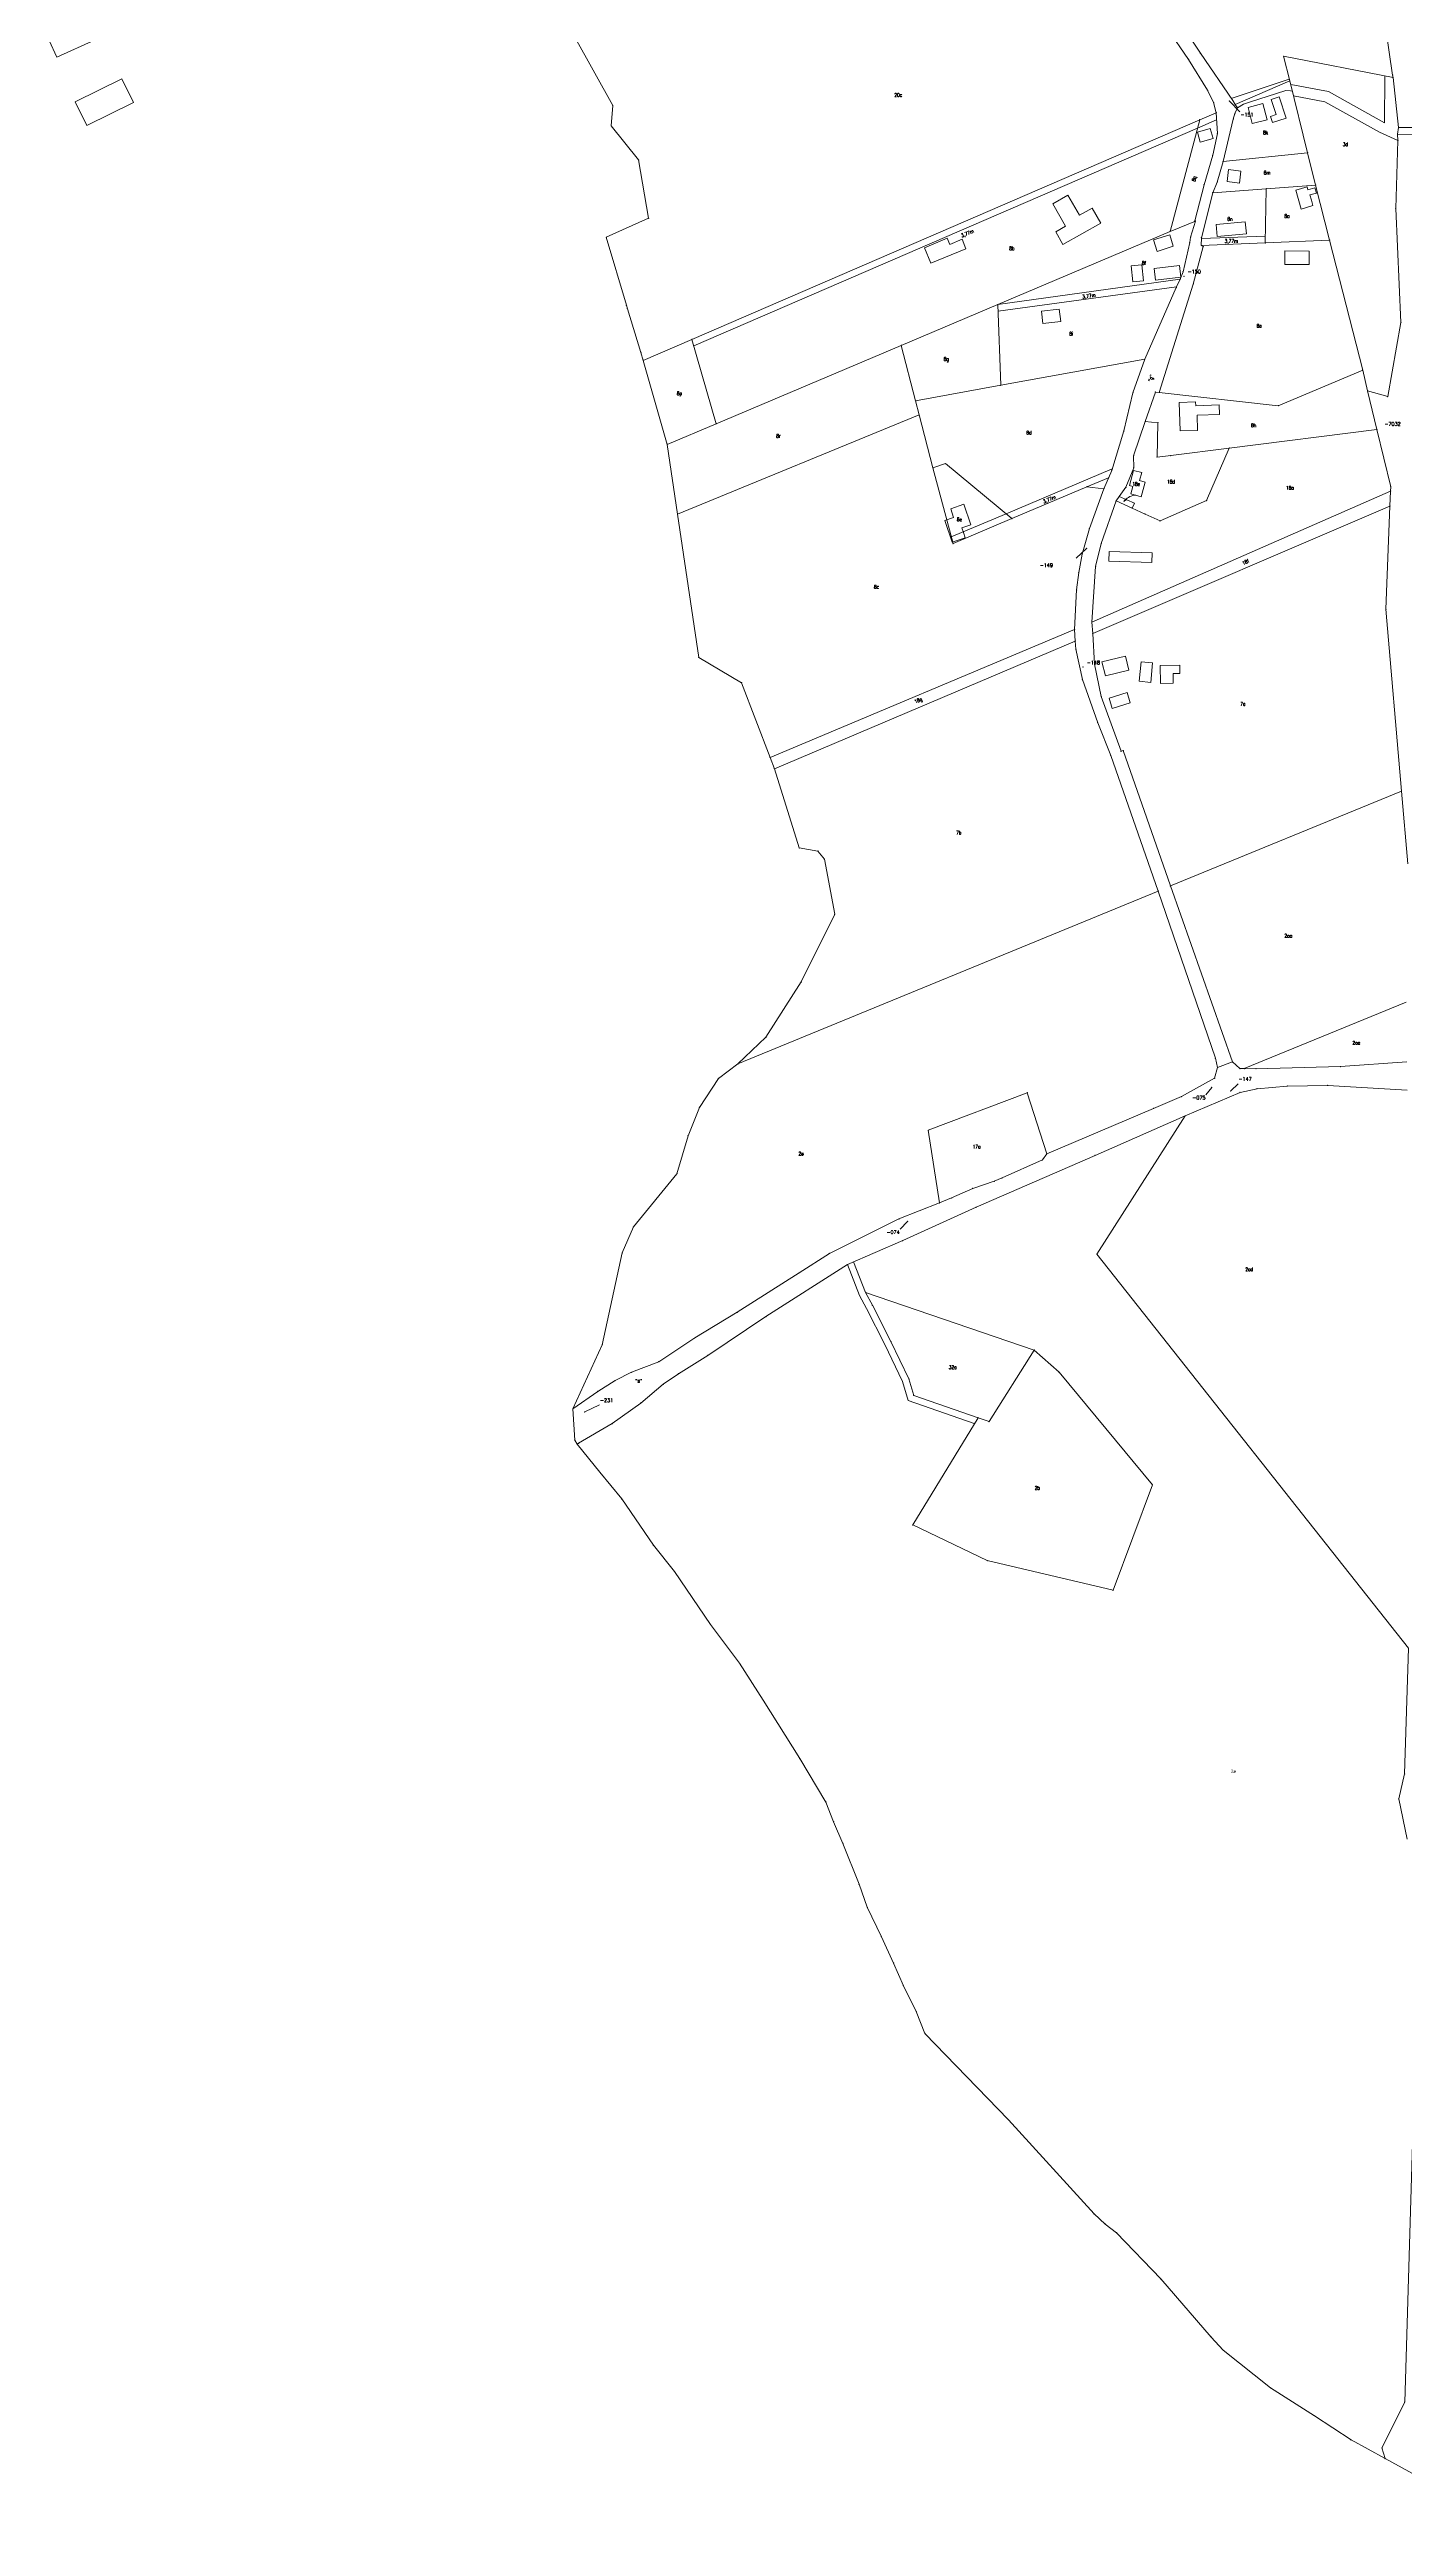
# Model space of a CAD drawing. Header units: millimetres. Extents: x 672113 to 680957, y 6130092 to 6137781.
# Drawn here: x 673427 to 674182, y 6130531 to 6131901 of the extents above; entities that cross this region are included whole.
import ezdxf

# ---------------------------------------------------------------- set-up
doc = ezdxf.new("R2010")
doc.units = ezdxf.units.MM
doc.header["$LTSCALE"] = 0.5
for name, color, linetype, lineweight in [('ADMN_GR', 1, 'Continuous', 5), ('bygning', 1, 'Continuous', 5), ('OPTAGETVEJ', 1, 'Continuous', 5), ('PILE', 1, 'Continuous', 5), ('skel', 142, 'Continuous', 5), ('SKELKREDS', 1, 'Continuous', 5), ('SKELPKT', 1, 'Continuous', 5)]:
    doc.layers.add(name, color=color, linetype=linetype, lineweight=lineweight)
for name, color, linetype, lineweight, plot in [('FIKS_PILE', 9, 'Continuous', 5, False), ('FIKS_TEKST', 6, 'Continuous', 5, False), ('FIKSPUNKT', 1, 'Continuous', 5, False)]:
    doc.layers.add(name, color=color, linetype=linetype, lineweight=lineweight, plot=plot)
doc.layers.add('MATRNR', color=12, linetype='Continuous')
doc.styles.get("Standard").update_dxf_attribs({"font": 'romans.shx', "width": 0.75})

# ---------------------------------------------------------------- blocks, each defined once
blk = doc.blocks.new('270552_270552.DWG_FMEBLOCK20')
at = {"layer": 'PILE', "color": 7}
for points in [[(3.4, 1.8), (2.5, 1.7), (1.6, 1.5), (0.8, 1.2), (0, 0.9), (-0.7, 0.5), (-1.5, 0), (-2.1, -0.6), (-2.8, -1.1), (-3.4, -1.8)], [(-3.4, -1.8), (-3, -1.5), (-2.5, -1.3), (-2, -1.1), (-2.5, -1.3), (-3, -1.5), (-3.4, -1.8), (-3.1, -1.4), (-2.8, -1), (-2.7, -0.4), (-2.8, -1), (-3.1, -1.4), (-3.4, -1.8)]]:
    blk.add_lwpolyline(points, dxfattribs=at)
blk = doc.blocks.new('270552_270552.DWG_FMEBLOCK47')
at = {"layer": 'FIKS_PILE', "color": 6}
blk.add_line((4.1, 2), (-4.1, -2), dxfattribs=at)
blk = doc.blocks.new('270552_270552.DWG_FMEBLOCK48')
at = {"layer": 'FIKS_PILE', "color": 6}
blk.add_line((-2, -2.2), (2, 2.2), dxfattribs=at)
blk = doc.blocks.new('270552_270552.DWG_FMEBLOCK49')
at = {"layer": 'FIKS_PILE', "color": 6}
blk.add_line((-2.9, -2.7), (2.9, 2.7), dxfattribs=at)
blk = doc.blocks.new('270552_270552.DWG_FMEBLOCK50')
at = {"layer": 'FIKS_PILE', "color": 6}
blk.add_line((-1.6, -2), (1.6, 2), dxfattribs=at)
blk = doc.blocks.new('270552_270552.DWG_FMEBLOCK51')
at = {"layer": 'FIKS_PILE', "color": 6}
blk.add_line((2.9, -2.9), (-2.9, 2.9), dxfattribs=at)
blk = doc.blocks.new('270552_270552.DWG_FMEBLOCK52')
at = {"layer": 'FIKS_PILE', "color": 6}
blk.add_line((2, 2), (-2, -2), dxfattribs=at)

msp = doc.modelspace()

# ---------------------------------------------------------------- linework, layer by layer
at = {"layer": 'ADMN_GR', "color": 220}
for p, q in [((673719.5, 6131907.6), (673740.5, 6131870)), ((673740.5, 6131870), (673739.7, 6131858.6)), ((673739.7, 6131858.6), (673754.9, 6131839.7)), ((673754.9, 6131839.7), (673760.5, 6131807.2)), ((673760.5, 6131807.2), (673736.9, 6131796.6)), ((673736.9, 6131796.6), (673748.1, 6131758.8)), ((673748.7, 6131756.8), (673748.1, 6131758.8)), ((673748.7, 6131756.8), (673756.2, 6131732.5)), ((673756.2, 6131732.5), (673757.5, 6131728)), ((673757.5, 6131728), (673770.9, 6131681.3)), ((673770.9, 6131681.3), (673776.6, 6131642.5)), ((673776.6, 6131642.5), (673788.4, 6131562.7)), ((673788.4, 6131562.7), (673812.3, 6131548.6)), ((673812.3, 6131548.6), (673828.2, 6131507)), ((673828.2, 6131507), (673830.6, 6131500.7)), ((673830.6, 6131500.7), (673844.4, 6131456.6)), ((673844.4, 6131456.6), (673854.8, 6131454.9)), ((673854.8, 6131454.9), (673858.4, 6131450.3)), ((673858.4, 6131450.3), (673864.2, 6131419.7)), ((673864.2, 6131419.7), (673845.5, 6131382)), ((673845.5, 6131382), (673825.8, 6131351.2)), ((673825.8, 6131351.2), (673810.2, 6131336.4)), ((673799.4, 6131328.3), (673788.8, 6131312.1)), ((673810.2, 6131336.4), (673799.4, 6131328.3)), ((673788.8, 6131312.1), (673782.5, 6131296.4)), ((673782.5, 6131296.4), (673776.3, 6131275.2)), ((673776.3, 6131275.2), (673752, 6131245.6)), ((673752, 6131245.6), (673745.8, 6131231.1)), ((673745.8, 6131231.1), (673734.7, 6131180)), ((673718.3, 6131144.4), (673734.7, 6131180)), ((673719.3, 6131126.9), (673718.3, 6131144.4)), ((673719.3, 6131126.9), (673720.6, 6131124.7)), ((673733.3, 6131109.1), (673720.6, 6131124.7)), ((673745.5, 6131094.2), (673733.3, 6131109.1)), ((673763.2, 6131068.4), (673745.5, 6131094.2)), ((673775, 6131053.7), (673763.2, 6131068.4)), ((673795, 6131024.2), (673775, 6131053.7)), ((673811.1, 6131002.8), (673795, 6131024.2)), ((673824.3, 6130982.2), (673811.1, 6131002.8)), ((673844.7, 6130949.6), (673824.3, 6130982.2)), ((673859.3, 6130925.4), (673844.7, 6130949.6)), ((673863.5, 6130914.4), (673859.3, 6130925.4)), ((673868.7, 6130902.4), (673863.5, 6130914.4)), ((673877.7, 6130879.6), (673868.7, 6130902.4)), ((673882.3, 6130866.8), (673877.7, 6130879.6)), ((673890.2, 6130850.4), (673882.3, 6130866.8)), ((673897, 6130835.7), (673890.2, 6130850.4)), ((673902.4, 6130823.1), (673897, 6130835.7)), ((673909.6, 6130808.7), (673902.4, 6130823.1)), ((673914.4, 6130796.6), (673909.6, 6130808.7)), ((673914.4, 6130796.6), (673960.9, 6130748.5)), ((673960.9, 6130748.5), (674008.7, 6130696.1)), ((674014.9, 6130690.4), (674008.7, 6130696.1)), ((674021.2, 6130685.6), (674014.9, 6130690.4)), ((674045.8, 6130659.9), (674021.2, 6130685.6)), ((674073.9, 6130627.5), (674045.8, 6130659.9)), ((674080.5, 6130620.3), (674073.9, 6130627.5)), ((674107, 6130599.2), (674080.5, 6130620.3)), ((674131.4, 6130583.7), (674107, 6130599.2)), ((674151.8, 6130570.3), (674131.4, 6130583.7)), ((674170.8, 6130559.9), (674151.8, 6130570.3)), ((674223.9, 6130530.8), (674170.8, 6130559.9))]:
    msp.add_line(p, q, dxfattribs=at)
at = {"layer": 'bygning'}
for points in [[(673430.8, 6131896.9, 24.1), (673452.2, 6131906.6, 24.1), (673448, 6131915.9, 24.1), (673426.6, 6131906.2, 24.1)], [(673447.5, 6131858.8, 24.9), (673473.6, 6131871.6, 24.9), (673467.1, 6131884.8, 24.8), (673441, 6131872.1, 24.8)], [(674111.8, 6131874.8, 27.6), (674107.4, 6131873.3, 27.6), (674110.1, 6131864.9, 27.6), (674106.9, 6131863.8, 27.6), (674108, 6131860.5, 27.6), (674115.7, 6131863, 27.6)], [(674096.8, 6131859.9, 26.9), (674105, 6131862, 27.2), (674102.7, 6131871, 27), (674094.5, 6131868.9, 27)], [(674066.2, 6131855.2, 25.2), (674067.8, 6131849.6, 25.3), (674075, 6131851.6, 25.3), (674073.4, 6131857.2, 25.3)], [(674089.7, 6131826.7, 24.9), (674090.5, 6131833.5, 25.2), (674083.6, 6131834.4, 25.2), (674082.8, 6131827.6, 25.2)], [(673991.3, 6131792.5, 23.7), (674012.4, 6131804.4, 23.4), (674007.6, 6131812.9, 23.4), (674000.5, 6131808.9, 23.1), (673994.1, 6131820.1, 23), (673985.6, 6131815.3, 23), (673992.7, 6131802.7, 22.9), (673987.3, 6131799.7, 22.9)], [(674124.1, 6131812.3, 26.1), (674130.6, 6131814.2, 26.1), (674129.8, 6131817.3, 26.1), (674128.9, 6131820.2, 26.1), (674132.6, 6131821.2, 26.1), (674131.7, 6131824.2, 26.1), (674127.7, 6131823, 26.1), (674127.3, 6131824.6, 26.1), (674121, 6131822.8, 26.1)], [(674077.2, 6131797, 22.7), (674093.6, 6131798.5, 22.2), (674092.9, 6131805.2, 22.2), (674076.6, 6131803.8, 22.8)], [(673914.2, 6131790.8, 16.8), (673917.8, 6131782.1, 16.8), (673937.3, 6131790.2, 17.6), (673935.1, 6131795.5, 17.7), (673928.3, 6131792.6, 17.7), (673926.8, 6131796.1, 17.4)], [(674041.8, 6131795.1, 20.8), (674043.8, 6131788.7, 20.8), (674052.8, 6131791.6, 20.8), (674050.8, 6131798, 20.8)], [(674036.2, 6131772.4, 20), (674035.3, 6131781.3, 20.2), (674029.3, 6131780.7, 20.2), (674030.2, 6131771.8, 20.2)], [(674057, 6131774.4, 20.8), (674056.3, 6131780.9, 20.9), (674042.1, 6131779.3, 20.8), (674042.8, 6131772.8, 20.8)], [(674128.4, 6131788.9, 24.8), (674115, 6131789, 24.8), (674114.9, 6131781.5, 23.7), (674128.4, 6131781.4, 23.9)], [(673980.1, 6131748.6, 16.2), (673990.1, 6131749.7, 16.2), (673989.3, 6131756.6, 16.2), (673979.4, 6131755.5, 16.2)], [(674056.6, 6131688.8, 20.3), (674066.3, 6131689.1, 20.6), (674066, 6131697.5, 20.5), (674078.6, 6131697.9, 20.4), (674078.4, 6131703.3, 20.2), (674065.3, 6131702.8, 20.3), (674065.2, 6131705, 20.3), (674056, 6131704.7, 20.3)], [(674034.8, 6131652.1, 23.1), (674037.1, 6131660.2, 23.2), (674033.9, 6131661.1, 23.4), (674035.2, 6131665.6, 23.4), (674030.7, 6131666.8, 23.4), (674028.3, 6131658.4, 23.4), (674030.2, 6131657.8, 23.4), (674029.1, 6131653.7, 23.4)], [(673936.1, 6131648, 20.9), (673928.8, 6131645.5, 21.1), (673930.4, 6131640.5, 21.1), (673925.6, 6131638.9, 21.1), (673929.6, 6131626.8, 21.2), (673936.9, 6131629.3, 21.1), (673935.9, 6131632.2, 21.1), (673935, 6131634.8, 21.1), (673940, 6131636.5, 20.9)], [(674016.8, 6131616.3, 23.4), (674040.8, 6131615.6, 23.4), (674041, 6131620.9, 23.4), (674017, 6131621.6, 23.4)], [(674015, 6131552.4, 25.5), (674028, 6131555.6, 25), (674026.1, 6131563.4, 25), (674013, 6131560.2, 25)], [(674040.2, 6131548.8, 25), (674041.2, 6131559.7, 25), (674034.8, 6131560.3, 25), (674033.8, 6131549.4, 25)], [(674045.6, 6131548.2, 23.3), (674052.8, 6131548.3, 23.3), (674052.8, 6131553.8, 23.3), (674056.5, 6131553.8, 23.3), (674056.5, 6131558.3, 23.3), (674045.5, 6131558.2, 23.1)], [(674017, 6131540, 25.1), (674018.8, 6131534.2, 25.1), (674028.8, 6131537.4, 25.1), (674027, 6131543.1, 25.1)]]:
    msp.add_polyline3d(points, close=True, dxfattribs=at)
at = {"layer": 'FIKSPUNKT', "color": 6}
for p in [(674084, 6131872.4), (674058.8, 6131774.9), (674004.5, 6131623.5), (674002.5, 6131557.3), (674074.2, 6131323.3), (674084.8, 6131321.3), (673904.8, 6131248.7), (673724.8, 6131142.6)]:
    msp.add_point(p, dxfattribs=at)
at = {"layer": 'OPTAGETVEJ', "color": 8}
for p, q in [((674143.5, 6131891.7), (674143.6, 6131891.7)), ((674170.6, 6131886.3), (674170.5, 6131860.4)), ((674117.4, 6131884.6), (674085.1, 6131873.9)), ((674095.2, 6131871.8), (674115.4, 6131878.3)), ((674115.4, 6131878.3), (674118.1, 6131878.1)), ((674118.1, 6131878.1), (674119.1, 6131878)), ((674118.2, 6131881.7), (674139.2, 6131877.7)), ((674119.8, 6131875.3), (674137.2, 6131872)), ((674139.2, 6131877.7), (674170.5, 6131860.4)), ((674066.2, 6131857.3), (674076.9, 6131861.9)), ((674076.9, 6131861.9), (674076.9, 6131861.9)), ((674088.5, 6131868.6), (674091.9, 6131870.7)), ((674095.2, 6131871.8), (674091.9, 6131870.7)), ((674137.2, 6131872), (674167.6, 6131855.2)), ((674170.5, 6131860.4), (674170.5, 6131860.4)), ((673785.7, 6131736.1), (674066.2, 6131857.3)), ((674167.6, 6131855.2), (674177.9, 6131850.4)), ((674177.7, 6131854), (674195.8, 6131853.8)), ((674178.3, 6131857.8), (674195.5, 6131857.7)), ((674068.5, 6131795.9), (674104, 6131797.3)), ((674068.5, 6131795.9), (674068.5, 6131795.9)), ((674104, 6131797.3), (674104.1, 6131797.3)), ((673955.2, 6131755.4), (674054.6, 6131769.1)), ((674054.6, 6131769.1), (674054.7, 6131769.1)), ((673955.1, 6131755.4), (673955.2, 6131755.4)), ((673785.6, 6131736.1), (673785.7, 6131736.1)), ((673959.6, 6131642.7), (674018.8, 6131667.7)), ((674018.8, 6131667.7), (674018.8, 6131667.7)), ((674016.7, 6131662.7), (674004.7, 6131657.7)), ((674016.8, 6131662.8), (674016.7, 6131662.7)), ((673929.1, 6131629.8), (673959.6, 6131642.7)), ((673871.2, 6131224.6), (673878, 6131207.5)), ((673874.7, 6131226.1), (673881.4, 6131209.1)), ((673878, 6131207.5), (673881.8, 6131200.2)), ((673881.8, 6131200.2), (673892.1, 6131180.2)), ((673892.1, 6131180.2), (673902, 6131159.6)), ((673902, 6131159.6), (673905.1, 6131148.9)), ((673905.1, 6131148.9), (673941.9, 6131136.1))]:
    msp.add_line(p, q, dxfattribs=at)
at = {"layer": 'skel', "color": 40}
for p, q in [((674026.6, 6131946.3), (674061.3, 6131895.6)), ((674067.9, 6131899.1), (674051.7, 6131923.4)), ((674169.7, 6131922.6), (674175, 6131886.9)), ((674071.9, 6131878.5), (674061.3, 6131895.6)), ((674067.9, 6131899.1), (674085.9, 6131872.8)), ((674175.2, 6131885.5), (674114.2, 6131897.4)), ((674114.2, 6131897.4), (674117.7, 6131883.7)), ((674175, 6131886.9), (674175.2, 6131885.5)), ((674075.2, 6131871.6), (674071.9, 6131878.5)), ((674085.9, 6131872.8), (674087.3, 6131870.5)), ((674087.3, 6131870.5), (674117.7, 6131883.7)), ((674117.7, 6131883.7), (674127.6, 6131843.7)), ((674175.2, 6131885.5), (674178.3, 6131857.8)), ((673784.6, 6131739.7), (674067.5, 6131862)), ((674067.5, 6131862), (674051, 6131799.9)), ((674067.5, 6131862), (674076.7, 6131865.9)), ((674076.7, 6131865.9), (674075.2, 6131871.6)), ((674077.4, 6131854.4), (674076.7, 6131865.9)), ((674086.2, 6131862.4), (674080.5, 6131838.7)), ((674087.1, 6131865.5), (674086.2, 6131862.4)), ((674088.5, 6131868.6), (674087.1, 6131865.5)), ((674087.3, 6131870.5), (674088.5, 6131868.6)), ((674074.8, 6131842.3), (674077.4, 6131854.4)), ((674177.9, 6131850.4), (674176.7, 6131812.6)), ((674178.3, 6131857.8), (674177.7, 6131854)), ((674177.7, 6131854), (674177.9, 6131850.4)), ((674069.9, 6131825.8), (674074.8, 6131842.3)), ((674080.5, 6131838.7), (674077.3, 6131827.3)), ((674080.5, 6131838.7), (674127.6, 6131843.7)), ((674127.6, 6131843.7), (674132.1, 6131825.7)), ((674064.7, 6131805.7), (674069.9, 6131825.8)), ((674074.8, 6131821.4), (674068.5, 6131796.3)), ((674077.3, 6131827.3), (674074.8, 6131821.4)), ((674074.8, 6131821.4), (674104.6, 6131823.6)), ((674104.6, 6131823.6), (674104, 6131793.5)), ((674104.6, 6131823.6), (674132.1, 6131825.7)), ((674132.1, 6131825.7), (674139.9, 6131795)), ((674051, 6131799.9), (674065.1, 6131805.6)), ((674062.4, 6131796.7), (674065.1, 6131805.6)), ((674065.1, 6131805.6), (674064.7, 6131805.7)), ((674176.7, 6131812.6), (674179.6, 6131749.1)), ((673955, 6131759.1), (674051, 6131799.9)), ((674058.2, 6131777.4), (674062, 6131793.6)), ((674062, 6131793.6), (674062.4, 6131796.7)), ((674069.5, 6131791.4), (674063.9, 6131770.5)), ((674068.5, 6131796.3), (674068.4, 6131792.1)), ((674068.4, 6131792.1), (674104, 6131793.5)), ((674068.4, 6131792.1), (674069.5, 6131791.4)), ((674104, 6131793.5), (674139.9, 6131795)), ((674139.9, 6131795), (674158.3, 6131722.7)), ((674056.7, 6131773.3), (674058.2, 6131777.4)), ((673955, 6131759.1), (674056.7, 6131773.3)), ((674054.4, 6131768.6), (674036.9, 6131728.7)), ((674045, 6131710.2), (674063.9, 6131770.5)), ((674056.7, 6131773.3), (674054.4, 6131768.6)), ((673901.2, 6131736.4), (673955, 6131759.1)), ((673956.7, 6131714.2), (673955, 6131759.1)), ((674179.6, 6131749.1), (674172.3, 6131707.9)), ((673757.5, 6131728), (673784.6, 6131739.7)), ((673784.6, 6131739.7), (673798.2, 6131692.8)), ((673798.2, 6131692.8), (673901.2, 6131736.4)), ((673901.2, 6131736.4), (673909.2, 6131705.5)), ((673956.7, 6131714.2), (674036.9, 6131728.7)), ((674036.9, 6131728.7), (674030.3, 6131710)), ((674158.3, 6131722.7), (674111.3, 6131702.8)), ((674158.3, 6131722.7), (674161, 6131711.1)), ((673909.2, 6131705.5), (673956.7, 6131714.2)), ((674030.3, 6131710), (674025.3, 6131688.8)), ((674037.2, 6131694.1), (674042.8, 6131710.4)), ((674042.8, 6131710.4), (674045, 6131710.2)), ((674045, 6131710.2), (674111.3, 6131702.8)), ((674161, 6131711.1), (674166.2, 6131689.6)), ((674172.3, 6131707.9), (674161, 6131711.1)), ((673911.2, 6131697.7), (673776.6, 6131642.5)), ((673909.2, 6131705.5), (673911.2, 6131697.7)), ((673911.2, 6131697.7), (673918.9, 6131668.2)), ((673770.9, 6131681.3), (673798.2, 6131692.8)), ((674025.3, 6131688.8), (674018.5, 6131666.8)), ((674030.7, 6131675), (674037.2, 6131694.1)), ((674044.2, 6131693.3), (674037.2, 6131694.1)), ((674043.8, 6131674.2), (674044.2, 6131693.3)), ((674166.2, 6131689.6), (674084, 6131679.2)), ((674166.2, 6131689.6), (674173.9, 6131657.7)), ((673918.9, 6131668.2), (673925.9, 6131670.6)), ((673918.9, 6131668.2), (673930.1, 6131626.1)), ((673925.9, 6131670.6), (673962.9, 6131640)), ((674018.5, 6131666.8), (674014.1, 6131656.6)), ((674026.4, 6131657.4), (674030.8, 6131668.3)), ((674030.8, 6131668.3), (674030.7, 6131675)), ((674051.4, 6131675.1), (674043.8, 6131674.2)), ((674051.4, 6131675.1), (674084, 6131679.2)), ((674084, 6131679.2), (674071.3, 6131650)), ((673962.9, 6131640), (674004.7, 6131657.7)), ((674014.1, 6131656.6), (674004.7, 6131657.7)), ((674014.1, 6131656.6), (674006.1, 6131634.4)), ((674173.8, 6131655.3), (674007.5, 6131582.4)), ((674022.7, 6131652.3), (674026.4, 6131657.4)), ((674173.8, 6131655.3), (674173.5, 6131646.9)), ((674173.9, 6131657.7), (674173.8, 6131655.3)), ((673930.1, 6131626.1), (673962.9, 6131640)), ((674173.5, 6131646.9), (674007.9, 6131576)), ((674012.7, 6131626.1), (674020.9, 6131649.8)), ((674020.9, 6131649.8), (674022.7, 6131652.3)), ((674020.9, 6131649.8), (674029.8, 6131645.8)), ((674022.7, 6131652.3), (674031.1, 6131648.5)), ((674031.1, 6131648.5), (674029.8, 6131645.8)), ((674029.8, 6131645.8), (674037.1, 6131642.5)), ((674045.4, 6131638.7), (674037.1, 6131642.5)), ((674071.3, 6131650), (674045.4, 6131638.7)), ((674173.5, 6131646.9), (674171.2, 6131589.5)), ((674006.1, 6131634.4), (674002, 6131620.2)), ((674009.5, 6131613.3), (674012.7, 6131626.1)), ((674002, 6131620.2), (674000.1, 6131610)), ((674007.5, 6131582.4), (674009.5, 6131613.3)), ((673998.9, 6131600.3), (673997.8, 6131578.3)), ((674000.1, 6131610), (673998.9, 6131600.3)), ((674171.2, 6131589.5), (674179.9, 6131488.2)), ((673997.8, 6131578.3), (673828.2, 6131507)), ((673998.2, 6131571.8), (673830.6, 6131500.7)), ((673998.2, 6131571.8), (673997.8, 6131578.3)), ((673998.5, 6131567.2), (673998.2, 6131571.8)), ((674007.9, 6131576), (674007.5, 6131582.4)), ((674008.9, 6131558.9), (674007.9, 6131576)), ((674002.2, 6131550.3), (673998.5, 6131567.2)), ((674012.7, 6131540.9), (674008.9, 6131558.9)), ((674002.2, 6131550.3), (674010.7, 6131526.3)), ((674023.7, 6131510.4), (674012.7, 6131540.9)), ((674010.7, 6131526.3), (674017.9, 6131508.1)), ((674017.9, 6131508.1), (674044.4, 6131432.6)), ((674024.9, 6131510.8), (674023.7, 6131510.4)), ((674051.2, 6131435.5), (674024.9, 6131510.8)), ((674179.9, 6131488.2), (674051.2, 6131435.5)), ((674179.9, 6131488.2), (674183.4, 6131447.8)), ((674085.7, 6131337.5), (674051.2, 6131435.5)), ((674044.4, 6131432.6), (673810.2, 6131336.4)), ((674044.4, 6131432.6), (674076.3, 6131339.5)), ((674182.5, 6131370.7), (674092.3, 6131333.8)), ((674076.3, 6131339.5), (674077.5, 6131334.4)), ((674057.3, 6131318.2), (674075.8, 6131328.4)), ((674075.8, 6131328.4), (674077.5, 6131334.4)), ((674077.5, 6131334.4), (674085.7, 6131337.5)), ((674085.7, 6131337.5), (674089.9, 6131333.8)), ((674089.9, 6131333.8), (674092.3, 6131333.8)), ((674092.3, 6131333.8), (674098.8, 6131333.7)), ((674098.8, 6131333.7), (674145.9, 6131334.9)), ((674138.8, 6131324.4), (674116.3, 6131324)), ((674183.1, 6131321.8), (674138.8, 6131324.4)), ((674145.9, 6131334.9), (674182.9, 6131337.6)), ((673916.3, 6131299.4), (673971.4, 6131320.3)), ((673971.4, 6131320.3), (673982.3, 6131286.3)), ((674041.8, 6131311.6), (673982.3, 6131286.3)), ((674041.8, 6131311.6), (674057.3, 6131318.2)), ((674090, 6131320.5), (674059.4, 6131307.4)), ((674099.5, 6131322.5), (674090, 6131320.5)), ((674116.3, 6131324), (674099.5, 6131322.5)), ((673922.5, 6131259), (673916.3, 6131299.4)), ((674009.2, 6131285.4), (674059.4, 6131307.4)), ((674059.4, 6131307.4), (674010.2, 6131230.5)), ((673942.9, 6131256.6), (674009.2, 6131285.4)), ((673982.3, 6131286.3), (673979.9, 6131282.9)), ((673953, 6131271), (673941.1, 6131267)), ((673957.4, 6131272.9), (673953, 6131271)), ((673979.9, 6131282.9), (673957.4, 6131272.9)), ((673922.5, 6131259), (673899.9, 6131250.1)), ((673942.9, 6131256.6), (673902.1, 6131238)), ((673929.3, 6131261.8), (673922.5, 6131259)), ((673941.1, 6131267), (673929.3, 6131261.8)), ((673899.9, 6131250.1), (673861.2, 6131230.9)), ((673861.2, 6131230.9), (673844.3, 6131220)), ((673902.1, 6131238), (673871.3, 6131224.6)), ((674010.2, 6131230.5), (674183.8, 6131011.1)), ((673844.3, 6131220), (673809.9, 6131198.1)), ((673871.3, 6131224.6), (673825.8, 6131195.7)), ((673881.4, 6131209.1), (673975.3, 6131177)), ((673885.2, 6131202), (673881.4, 6131209.1)), ((673895.5, 6131181.8), (673885.2, 6131202)), ((673809.9, 6131198.1), (673786.2, 6131183.8)), ((673825.8, 6131195.7), (673793.4, 6131174.1)), ((673786.2, 6131183.8), (673766.1, 6131170.5)), ((673793.4, 6131174.1), (673777.1, 6131163.9)), ((673905.5, 6131161), (673895.5, 6131181.8)), ((673975.3, 6131177), (673950.2, 6131137.2)), ((673975.3, 6131177), (673989.2, 6131164.7)), ((673741.8, 6131160.1), (673732.2, 6131154)), ((673751, 6131164.7), (673741.8, 6131160.1)), ((673766.1, 6131170.5), (673751, 6131164.7)), ((673777.1, 6131163.9), (673768.6, 6131158)), ((673908.2, 6131151.8), (673905.5, 6131161)), ((673989.2, 6131164.7), (674041.2, 6131102.1)), ((673732.2, 6131154), (673718.3, 6131144.4)), ((673756.1, 6131147.5), (673740.2, 6131136.1)), ((673768.6, 6131158), (673756.1, 6131147.5)), ((673944, 6131139.4), (673908.2, 6131151.8)), ((673740.2, 6131136.1), (673721.5, 6131125.2)), ((673907.6, 6131079.7), (673944, 6131139.4)), ((673950.2, 6131137.2), (673944, 6131139.4)), ((673721.5, 6131125.2), (673720.6, 6131124.7)), ((674041.2, 6131102.1), (674019.2, 6131043.3)), ((673949.1, 6131059.8), (673907.6, 6131079.7)), ((674019.2, 6131043.3), (673949.1, 6131059.8)), ((674183.8, 6131011.1), (674181.6, 6130941.1)), ((674181.6, 6130941.1), (674178.4, 6130927.1)), ((674178.4, 6130927.1), (674183, 6130904.7)), ((674188, 6130797.8), (674181.7, 6130591.3)), ((674181.7, 6130591.3), (674169, 6130565.8)), ((674169, 6130565.8), (674170.8, 6130559.9))]:
    msp.add_line(p, q, dxfattribs=at)
at = {"layer": 'SKELKREDS', "color": 250, "true_color": 0x333333}
for p in [(674061.3, 6131895.6), (674067.9, 6131899.1), (674071.9, 6131878.5), (674075.2, 6131871.6), (674076.7, 6131865.9), (674086.2, 6131862.4), (674087.1, 6131865.5), (674088.5, 6131868.6), (674077.4, 6131854.4), (674074.8, 6131842.3), (674080.5, 6131838.7), (674069.9, 6131825.8), (674074.8, 6131821.4), (674077.3, 6131827.3), (674064.7, 6131805.7), (674065.1, 6131805.6), (674062, 6131793.6), (674062.4, 6131796.7), (674068.4, 6131792.1), (674068.5, 6131796.3), (674069.5, 6131791.4), (674058.2, 6131777.4), (674054.4, 6131768.6), (674056.7, 6131773.3), (674063.9, 6131770.5), (674036.9, 6131728.7), (674030.3, 6131710), (674042.8, 6131710.4), (674045, 6131710.2), (674025.3, 6131688.8), (674037.2, 6131694.1), (674044.2, 6131693.3), (674018.5, 6131666.8), (674030.7, 6131675), (674030.8, 6131668.3), (674043.8, 6131674.2), (674051.4, 6131675.1), (674084, 6131679.2), (674004.7, 6131657.7), (674014.1, 6131656.6), (674026.4, 6131657.4), (674020.9, 6131649.8), (674037.1, 6131642.5), (674071.3, 6131650), (674006.1, 6131634.4), (674012.7, 6131626.1), (674045.4, 6131638.7), (674002, 6131620.2), (674009.5, 6131613.3), (673998.9, 6131600.3), (674000.1, 6131610), (673997.8, 6131578.3), (674007.5, 6131582.4), (673998.5, 6131567.2), (674008.9, 6131558.9), (674002.2, 6131550.3), (674012.7, 6131540.9), (674010.7, 6131526.3), (674017.9, 6131508.1), (674023.7, 6131510.4), (674024.9, 6131510.8), (674051.2, 6131435.5), (674044.4, 6131432.6), (674076.3, 6131339.5), (674075.8, 6131328.4), (674077.5, 6131334.4), (674085.7, 6131337.5), (674089.9, 6131333.8), (674098.8, 6131333.7), (674138.8, 6131324.4), (674145.9, 6131334.9), (674041.8, 6131311.6), (674057.3, 6131318.2), (674090, 6131320.5), (674099.5, 6131322.5), (674116.3, 6131324), (674059.4, 6131307.4), (673982.3, 6131286.3), (674009.2, 6131285.4), (673953, 6131271), (673957.4, 6131272.9), (673979.9, 6131282.9), (673929.3, 6131261.8), (673941.1, 6131267), (673942.9, 6131256.6), (673899.9, 6131250.1), (673861.2, 6131230.9), (673902.1, 6131238), (673844.3, 6131220), (673871.3, 6131224.6), (673809.9, 6131198.1), (673825.8, 6131195.7), (673734.7, 6131180), (673786.2, 6131183.8), (673793.4, 6131174.1), (673741.8, 6131160.1), (673751, 6131164.7), (673766.1, 6131170.5), (673777.1, 6131163.9), (673732.2, 6131154), (673756.1, 6131147.5), (673768.6, 6131158), (673718.3, 6131144.4), (673740.2, 6131136.1), (673719.3, 6131126.9), (673720.6, 6131124.7), (673721.5, 6131125.2)]:
    msp.add_point(p, dxfattribs=at)
at = {"layer": 'SKELPKT', "color": 253, "true_color": 0x999999}
for p in [(674114.2, 6131897.4), (674085.9, 6131872.8), (674117.7, 6131883.7), (674175.2, 6131885.5), (673740.5, 6131870), (674067.5, 6131862), (674087.3, 6131870.5), (673739.7, 6131858.6), (673754.9, 6131839.7), (674127.6, 6131843.7), (674104.6, 6131823.6), (674132.1, 6131825.7), (673760.5, 6131807.2), (673736.9, 6131796.6), (674051, 6131799.9), (674104, 6131793.5), (674139.9, 6131795), (673748.1, 6131758.8), (673748.7, 6131756.8), (673955, 6131759.1), (673784.6, 6131739.7), (673901.2, 6131736.4), (673756.2, 6131732.5), (673757.5, 6131728), (674158.3, 6131722.7), (673956.7, 6131714.2), (673909.2, 6131705.5), (673911.2, 6131697.7), (674111.3, 6131702.8), (673770.9, 6131681.3), (673798.2, 6131692.8), (674166.2, 6131689.6), (673918.9, 6131668.2), (673925.9, 6131670.6), (674173.8, 6131655.3), (673776.6, 6131642.5), (673962.9, 6131640), (674022.7, 6131652.3), (674029.8, 6131645.8), (674031.1, 6131648.5), (674173.5, 6131646.9), (673930.1, 6131626.1), (673998.2, 6131571.8), (674007.9, 6131576), (673788.4, 6131562.7), (673812.3, 6131548.6), (673828.2, 6131507), (673830.6, 6131500.7), (674179.9, 6131488.2), (673844.4, 6131456.6), (673854.8, 6131454.9), (673858.4, 6131450.3), (673864.2, 6131419.7), (673845.5, 6131382), (673825.8, 6131351.2), (673799.4, 6131328.3), (673810.2, 6131336.4), (674092.3, 6131333.8), (673788.8, 6131312.1), (673971.4, 6131320.3), (673916.3, 6131299.4), (673782.5, 6131296.4), (673776.3, 6131275.2), (673922.5, 6131259), (673752, 6131245.6), (673745.8, 6131231.1), (674010.2, 6131230.5), (673881.4, 6131209.1), (673885.2, 6131202), (673895.5, 6131181.8), (673975.3, 6131177), (673905.5, 6131161), (673989.2, 6131164.7), (673908.2, 6131151.8), (673944, 6131139.4), (673950.2, 6131137.2), (673733.3, 6131109.1), (673745.5, 6131094.2), (674041.2, 6131102.1), (673907.6, 6131079.7), (673763.2, 6131068.4), (673775, 6131053.7), (673949.1, 6131059.8), (674019.2, 6131043.3), (673795, 6131024.2), (673811.1, 6131002.8), (673824.3, 6130982.2), (673844.7, 6130949.6), (673859.3, 6130925.4), (673863.5, 6130914.4), (673868.7, 6130902.4), (673877.7, 6130879.6), (673882.3, 6130866.8), (673890.2, 6130850.4), (673897, 6130835.7), (673902.4, 6130823.1), (673909.6, 6130808.7), (673914.4, 6130796.6), (673960.9, 6130748.5), (674008.7, 6130696.1), (674014.9, 6130690.4), (674021.2, 6130685.6), (674045.8, 6130659.9), (674073.9, 6130627.5), (674080.5, 6130620.3), (674107, 6130599.2), (674131.4, 6130583.7), (674151.8, 6130570.3), (674170.8, 6130559.9)]:
    msp.add_point(p, dxfattribs=at)
at = {"layer": 'SKELPKT', "color": 250, "true_color": 0x333333}
for p in [(674175, 6131886.9), (674177.7, 6131854), (674177.9, 6131850.4), (674178.3, 6131857.8), (674176.7, 6131812.6), (674179.6, 6131749.1), (674161, 6131711.1), (674172.3, 6131707.9), (674173.9, 6131657.7), (674171.2, 6131589.5), (674181.6, 6130941.1), (674178.4, 6130927.1), (674181.7, 6130591.3), (674169, 6130565.8)]:
    msp.add_point(p, dxfattribs=at)

# ---------------------------------------------------------------- block references
at = {"layer": 'FIKS_PILE', "color": 6}
for name, p in [('270552_270552.DWG_FMEBLOCK51', (674087, 6131869.4)), ('270552_270552.DWG_FMEBLOCK49', (674001.5, 6131620.7)), ('270552_270552.DWG_FMEBLOCK52', (674086.9, 6131323.3)), ('270552_270552.DWG_FMEBLOCK50', (674072.6, 6131321.2)), ('270552_270552.DWG_FMEBLOCK48', (673902.7, 6131246.5)), ('270552_270552.DWG_FMEBLOCK47', (673729, 6131144.6))]:
    msp.add_blockref(name, p, dxfattribs=at)
at = {"layer": 'PILE', "color": 7}
msp.add_blockref('270552_270552.DWG_FMEBLOCK20', (674028.6, 6131651.3), dxfattribs=at)

# ---------------------------------------------------------------- texts
at = {"layer": 'FIKS_TEKST'}
for s, p in [('-151', (674090.2, 6131863.9)), ('-150', (674060.8, 6131776.5)), ('-7032', (674170.4, 6131691.7)), ('-149', (673978.4, 6131613)), ('-148', (674004.6, 6131558.8)), ('-147', (674089.1, 6131327)), ('-075', (674063.4, 6131316.6)), ('-074', (673893, 6131241.7)), ('-231', (673733.4, 6131148.1))]:
    msp.add_text(s, height=2, dxfattribs=at).set_placement(p)
at = {"layer": 'MATRNR', "width": 0.75}
for s, p in [('20c', (673897.4, 6131874.8)), ('8k', (674102.8, 6131853.9)), ('3d', (674147.2, 6131847.4)), ('8m', (674103.2, 6131831.6)), ('8n', (674082.9, 6131805.8)), ('8o', (674114.7, 6131807.4)), ('8b', (673961.4, 6131789.4)), ('3,77m', (674081.4, 6131793.5)), ('8f', (674035.3, 6131781.3)), ('8i', (673994.9, 6131741.9)), ('8a', (674099.2, 6131746.3)), ('8g', (673924.9, 6131727.8)), ('8p', (673776.2, 6131708.7)), ('8r', (673831.6, 6131685)), ('8d', (673970.9, 6131686.8)), ('8h', (674096.1, 6131690.9)), ('18e', (674029.9, 6131658.2)), ('18d', (674049.3, 6131659.5)), ('18a', (674115.6, 6131656.1)), ('8e', (673932.2, 6131638.5)), ('8c', (673886, 6131601)), ('7a', (674090.1, 6131535.8)), ('7b', (673931.8, 6131464.1)), ('2aa', (674114.7, 6131406.7)), ('2ae', (674152.6, 6131347.1)), ('2ø', (673844, 6131285.4)), ('17a', (673941, 6131289.3)), ('2ad', (674092.9, 6131221)), ('"s"', (673753.1, 6131158.9)), ('32a', (673927.7, 6131166.5)), ('2b', (673975.6, 6131099.3)), ('2æ', (674084.9, 6130941.5))]:
    msp.add_text(s, height=2, dxfattribs=at).set_placement(p)
for s, rotation, p in [('8q', 75, (674065, 6131827.5)), ('3,77m', 21.7545, (673935, 6131796.5)), ('3,77m', 7.9813, (674002.2, 6131762.5)), ('"g"', 70, (674040.6, 6131716)), ('3,77m', 21.843, (673980.6, 6131648.4)), ('18f', 24, (674091.7, 6131614.1)), ('18g', 23, (673909.1, 6131537))]:
    msp.add_text(s, height=2, rotation=rotation, dxfattribs=at).set_placement(p)

doc.saveas('drawing.dxf')
